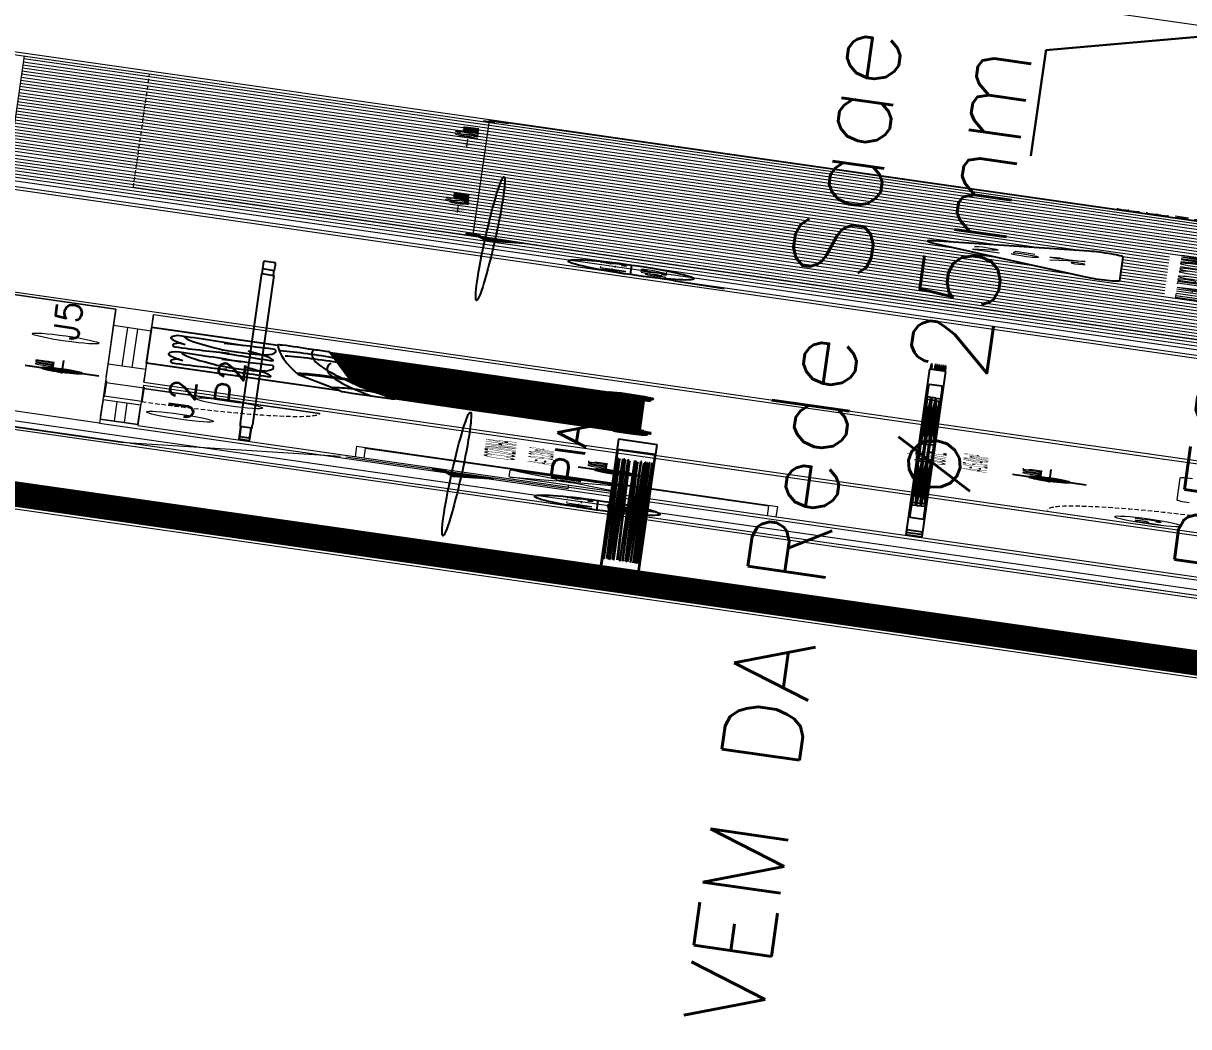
# Model space of a CAD drawing. Header units: millimetres. Extents: x -361192058 to 101130107379, y -14071650034 to 19218552450.
# Drawn here: x -137246.9 to -136973.8, y 44364.1 to 44599.4 of the extents above; entities that cross this region are included whole.
import ezdxf
from ezdxf.enums import TextEntityAlignment as Align

# ---------------------------------------------------------------- set-up
doc = ezdxf.new("R2010")
doc.units = ezdxf.units.MM
doc.header["$LTSCALE"] = 0.5
doc.linetypes.add('HIDDEN2', pattern=[0.1875, 0.125, -0.0625])
for name, color, linetype in [('02', 2, 'Continuous'), ('APBAN', 4, 'Continuous'), ('ARCO', 7, 'HIDDEN2'), ('CONEXAO_AG_FRIA', 3, 'Continuous'), ('CONEXAO_ESGOTO', 7, 'Continuous'), ('CONEXÃO_HIDRÁULICA', 2, 'Continuous'), ('COTAS', 7, 'Continuous'), ('DIVERSOS', 4, 'Continuous'), ('ESQUADRIA', 3, 'Continuous'), ('ESQUADRIAS', 3, 'Continuous'), ('HATCH', 8, 'Continuous'), ('MOBIL-I', 251, 'Continuous'), ('parede', 2, 'Continuous'), ('PISO', 8, 'Continuous'), ('projeção 02', 7, 'HIDDEN2'), ('TEXTO2', 3, 'Continuous'), ('TUBULAÇÃO_HIDRÁULICA', 5, 'Continuous'), ('TXT_0', 7, 'Continuous'), ('TXT_1', 3, 'Continuous')]:
    doc.layers.add(name, color=color, linetype=linetype)
doc.styles.add('ADITIVOCAD', font='ROMANS.shx')
doc.styles.add('COTAS', font='romans.shx')
doc.styles.add('R80', font='simplex.shx', dxfattribs={"height": 0.2})
doc.styles.add('ROMANS', font='romans', dxfattribs={"height": 0.1})
doc.styles.add('SANSSERIF', font='sas_____.pfb', dxfattribs={"height": 1})
doc.styles.get("Standard").update_dxf_attribs({"font": 'txt.shx', "height": 0.12})
doc.dimstyles.new('COTAS', dxfattribs={"dimtxt": 0.08, "dimasz": 0.06, "dimexe": 0.18, "dimexo": 0.0625, "dimgap": 0.05, "dimtad": 1, "dimdec": 4, "dimzin": 4, "dimdsep": 46, "dimtxsty": 'R80', "dimblk1": 'DOT', "dimblk2": 'DOT', "dimsah": 1, "dimcen": 0.09, "dimse1": 1, "dimse2": 1, "dimclrt": 150, "dimadec": 0, "dimazin": 0, "dimtfac": 1, "dimtdec": 4, "dimtmove": 2, "dimatfit": 3, "dimldrblk": 'DOT', "dimfxl": 0, "dimtolj": 1, "dimtzin": 0, "dimarcsym": 0})

# ---------------------------------------------------------------- blocks, each defined once
blk = doc.blocks.new('_Dot')
at = {"color": 0, "lineweight": -2}
blk.add_line((-0.5, 0), (-1, 0), dxfattribs=at)
at = {"color": 0, "const_width": 0.5}
blk.add_lwpolyline([(-0.25, 0, 1), (0.25, 0, 1)], format="xyb", close=True, dxfattribs=at)
blk = doc.blocks.new('DOT')
for p, q in [((0, -1.5), (0, 1.5)), ((1.5, 0), (-1.5, 0))]:
    blk.add_line(p, q)
blk.add_circle((0, 0), 0.5)
blk = doc.blocks.new('ADC_SETA3')
blk.add_lwpolyline([(-0.3034, 0), (0.3034, 0, 0.668179), (0.3317, 0.0683), (0.0283, 0.3746, 0.414214), (-0.0283, 0.3746), (-0.3317, 0.0683, 0.668179), (-0.3034, 0), (-0.3034, 0)], format="xyb")
blk = doc.blocks.new('Adh_hicol0')
for radius in [0.559, 0.515]:
    blk.add_circle((0, 0), radius)
blk = doc.blocks.new('Adh_BalaoAf')
for p, q in [((0, 0), (0.65, 0)), ((1.8, 0), (1.15, 0))]:
    blk.add_line(p, q)
blk.add_circle((0.9, 0), 0.25)
blk = doc.blocks.new('Adh_Afn')
blk.add_line((-0.25, 0), (0.25, 0))
blk.add_circle((0, 0), 0.25)
at = {"flags": 8}
for tag, p in [('$AF', (0, 0.0703)), ('$DIAM', (0, -0.0909))]:
    blk.add_attdef(tag, text='', height=0.1, dxfattribs=at).set_placement(p, align=Align.MIDDLE)
blk = doc.blocks.new('j90')
at = {"layer": 'CONEXÃO_HIDRÁULICA'}
for p, q in [((-0.075, -0.0225), (-0.075, 0.0225)), ((-0.075, 0), (0, 0)), ((0, 0), (0, -0.075)), ((-0.0225, -0.075), (0.0225, -0.075))]:
    blk.add_line(p, q, dxfattribs=at)
blk = doc.blocks.new('ADC_PE_AB1')
blk.add_lwpolyline([(0, -0.03), (1, -0.03), (1, 0), (0, 0)], close=True)
at = {"flags": 8}
blk.add_attdef('$PORTA', text='', height=0.09, dxfattribs=at).set_placement((0.5, -0.1569), align=Align.MIDDLE)
blk = doc.blocks.new('ADC_G_ROUPA1')
for p, q in [((2, 0.55), (0, 0.55)), ((0, 0.55), (0, 0)), ((1.96, 0.51), (0.04, 0.51)), ((0.04, 0.51), (0.04, 0.04)), ((1.96, 0.04), (1.96, 0.51)), ((2, 0), (2, 0.55)), ((0.1122, 0.078), (0.1615, 0.4749)), ((0.142, 0.0743), (0.1913, 0.4712)), ((0.1913, 0.4712), (0.1615, 0.4749)), ((0.2176, 0.473), (0.2475, 0.4754)), ((0.2176, 0.473), (0.2497, 0.0742)), ((0.2475, 0.4754), (0.2796, 0.0766)), ((0.3293, 0.472), (0.3591, 0.4752)), ((0.3293, 0.472), (0.3722, 0.0743)), ((0.3591, 0.4752), (0.402, 0.0775)), ((0.4817, 0.4754), (0.4537, 0.0764)), ((0.4817, 0.4754), (0.5116, 0.4733)), ((0.5116, 0.4733), (0.4837, 0.0743)), ((0.627, 0.4722), (0.5179, 0.0874)), ((0.6559, 0.464), (0.5468, 0.0792)), ((0.627, 0.4722), (0.6559, 0.464)), ((0.6858, 0.475), (0.6858, 0.075)), ((0.6858, 0.475), (0.7158, 0.475)), ((0.7158, 0.475), (0.7158, 0.075)), ((0.7427, 0.4641), (0.7715, 0.4722)), ((0.7427, 0.4641), (0.8514, 0.0791)), ((0.7715, 0.4722), (0.8803, 0.0873)), ((0.8867, 0.4694), (0.9163, 0.4743)), ((0.8867, 0.4694), (0.9528, 0.0749)), ((0.9163, 0.4743), (0.9824, 0.0798)), ((1.0382, 0.4753), (1.0009, 0.077)), ((1.068, 0.4725), (1.0308, 0.0742)), ((1.0382, 0.4753), (1.068, 0.4725)), ((1.1662, 0.4641), (1.195, 0.4722)), ((1.1662, 0.4641), (1.2749, 0.0791)), ((1.195, 0.4722), (1.3038, 0.0873)), ((1.3701, 0.4753), (1.3328, 0.077)), ((1.3999, 0.4725), (1.3627, 0.0742)), ((1.3701, 0.4753), (1.3999, 0.4725)), ((1.4107, 0.4656), (1.4399, 0.4725)), ((1.4107, 0.4656), (1.5025, 0.0763)), ((1.4399, 0.4725), (1.5317, 0.0832)), ((1.5477, 0.475), (1.5477, 0.075)), ((1.5477, 0.475), (1.5777, 0.475)), ((1.5777, 0.475), (1.5777, 0.075)), ((1.619, 0.475), (1.619, 0.075)), ((1.619, 0.475), (1.649, 0.475)), ((1.649, 0.475), (1.649, 0.075)), ((1.7026, 0.4656), (1.7318, 0.4725)), ((1.7026, 0.4656), (1.7945, 0.0763)), ((1.7318, 0.4725), (1.8237, 0.0832)), ((1.8633, 0.475), (1.8633, 0.075)), ((1.8633, 0.475), (1.8933, 0.475)), ((1.8933, 0.475), (1.8933, 0.075)), ((0.04, 0.28), (1.96, 0.28)), ((0.1511, 0.2898), (0.1474, 0.2601)), ((0.1511, 0.2898), (0.1561, 0.2892)), ((0.1561, 0.2892), (0.1524, 0.2595)), ((0.2449, 0.2894), (0.2499, 0.2898)), ((0.2473, 0.2597), (0.2449, 0.2894)), ((0.2523, 0.2601), (0.2499, 0.2898)), ((0.3616, 0.2893), (0.3665, 0.2898)), ((0.3648, 0.2596), (0.3616, 0.2893)), ((0.3697, 0.2601), (0.3665, 0.2898)), ((0.4791, 0.2601), (0.4812, 0.2899)), ((0.4812, 0.2899), (0.4862, 0.2895)), ((0.4841, 0.2597), (0.4862, 0.2895)), ((0.5804, 0.262), (0.5885, 0.2907)), ((0.5852, 0.2606), (0.5933, 0.2893)), ((0.5885, 0.2907), (0.5933, 0.2893)), ((0.6983, 0.26), (0.6983, 0.2899)), ((0.6983, 0.2899), (0.7033, 0.2899)), ((0.7033, 0.26), (0.7033, 0.2899)), ((0.805, 0.2893), (0.8098, 0.2907)), ((0.8131, 0.2606), (0.805, 0.2893)), ((0.818, 0.2619), (0.8098, 0.2907)), ((0.9296, 0.2889), (0.9346, 0.2897)), ((0.9346, 0.2594), (0.9296, 0.2889)), ((0.9395, 0.2602), (0.9346, 0.2897)), ((1.0306, 0.2601), (1.0334, 0.2898)), ((1.0334, 0.2898), (1.0384, 0.2894)), ((1.0356, 0.2596), (1.0384, 0.2894)), ((1.2285, 0.2893), (1.2333, 0.2907)), ((1.2366, 0.2606), (1.2285, 0.2893)), ((1.2415, 0.2619), (1.2333, 0.2907)), ((1.3625, 0.2601), (1.3653, 0.2898)), ((1.3653, 0.2898), (1.3703, 0.2894)), ((1.3675, 0.2596), (1.3703, 0.2894)), ((1.4653, 0.2883), (1.4702, 0.2895)), ((1.4722, 0.2593), (1.4653, 0.2883)), ((1.4771, 0.2604), (1.4702, 0.2895)), ((1.5602, 0.26), (1.5602, 0.2899)), ((1.5602, 0.2899), (1.5652, 0.2899)), ((1.5652, 0.26), (1.5652, 0.2899)), ((1.6315, 0.26), (1.6315, 0.2899)), ((1.6315, 0.2899), (1.6365, 0.2899)), ((1.6365, 0.26), (1.6365, 0.2899)), ((1.7573, 0.2883), (1.7622, 0.2895)), ((1.7642, 0.2593), (1.7573, 0.2883)), ((1.769, 0.2604), (1.7622, 0.2895)), ((1.8758, 0.26), (1.8758, 0.2899)), ((1.8758, 0.2899), (1.8808, 0.2899)), ((1.8808, 0.26), (1.8808, 0.2899)), ((0.04, 0.27), (1.96, 0.27)), ((0.1524, 0.2595), (0.1474, 0.2601)), ((0.2523, 0.2601), (0.2473, 0.2597)), ((0.3697, 0.2601), (0.3648, 0.2596)), ((0.4841, 0.2597), (0.4791, 0.2601)), ((0.5852, 0.2606), (0.5804, 0.262)), ((0.7033, 0.26), (0.6983, 0.26)), ((0.818, 0.2619), (0.8131, 0.2606)), ((0.9395, 0.2602), (0.9346, 0.2594)), ((1.0356, 0.2596), (1.0306, 0.2601)), ((1.2415, 0.2619), (1.2366, 0.2606)), ((1.3675, 0.2596), (1.3625, 0.2601)), ((1.4771, 0.2604), (1.4722, 0.2593)), ((1.5652, 0.26), (1.5602, 0.26)), ((1.6365, 0.26), (1.6315, 0.26)), ((1.769, 0.2604), (1.7642, 0.2593)), ((1.8808, 0.26), (1.8758, 0.26)), ((0.142, 0.0743), (0.1122, 0.078)), ((0.2497, 0.0742), (0.2796, 0.0766)), ((0.3722, 0.0743), (0.402, 0.0775)), ((0.4537, 0.0764), (0.4837, 0.0743)), ((0.5179, 0.0874), (0.5468, 0.0792)), ((0.6858, 0.075), (0.7158, 0.075)), ((0.8514, 0.0791), (0.8803, 0.0873)), ((0.9528, 0.0749), (0.9824, 0.0798)), ((1.0009, 0.077), (1.0308, 0.0742)), ((1.2749, 0.0791), (1.3038, 0.0873)), ((1.3328, 0.077), (1.3627, 0.0742)), ((1.5025, 0.0763), (1.5317, 0.0832)), ((1.5477, 0.075), (1.5777, 0.075)), ((1.619, 0.075), (1.649, 0.075)), ((1.7945, 0.0763), (1.8237, 0.0832)), ((1.8633, 0.075), (1.8933, 0.075)), ((0, 0), (2, 0)), ((0.04, 0.04), (1.96, 0.04))]:
    blk.add_line(p, q)
blk = doc.blocks.new('ADC_MCOZ_03')
for p, q in [((-0.2944, -0.66), (-0.2944, -0.68)), ((0.2944, -0.66), (0.2944, -0.68))]:
    blk.add_line(p, q)
for points in [[(-0.2625, -0.05), (-0.2525, 0), (0.2525, 0), (0.2625, -0.05)], [(-0.2523, -0.05), (-0.2443, -0.01), (0.2443, -0.01), (0.2523, -0.05)]]:
    blk.add_lwpolyline(points)
for points in [[(0.2984, -0.05, -0.414214), (0.3125, -0.0641), (0.3125, -0.66), (-0.3125, -0.66), (-0.3125, -0.0641, -0.414214), (-0.2984, -0.05)], [(-0.3125, -0.68), (-0.3125, -0.6959, 0.414214), (-0.2984, -0.71), (0.2984, -0.71, 0.414214), (0.3125, -0.6959), (0.3125, -0.68)]]:
    blk.add_lwpolyline(points, format="xyb", close=True)
blk = doc.blocks.new('A2')
at = {"color": 8}
for p, q in [((0.645, -2), (0.645, -0.7467)), ((0.695, -2), (0.695, -0.7429)), ((0.745, -2), (0.745, -0.7391)), ((0.795, -1.985), (0.795, -0.7352)), ((0.845, -2.0217), (0.845, -0.7314)), ((0.895, -2.027), (0.895, -0.7276)), ((0.045, -2), (0.045, -0.7926)), ((0.095, -2), (0.095, -0.7888)), ((0.145, -2), (0.145, -0.7849)), ((0.195, -2), (0.195, -0.7811)), ((0.245, -2), (0.245, -0.7773)), ((0.295, -2), (0.295, -0.7735)), ((0.345, -2), (0.345, -0.7697)), ((0.395, -2), (0.395, -0.7658)), ((0.445, -2), (0.445, -0.762)), ((0.495, -2), (0.495, -0.7582)), ((0.545, -2), (0.545, -0.7544)), ((0.595, -2), (0.595, -0.7505)), ((-0.455, -2), (-0.455, -0.8308)), ((-0.43, -1.1361), (-0.43, -0.8308)), ((-0.405, -2), (-0.405, -0.827)), ((-0.38, -1.0514), (-0.38, -0.827)), ((-0.355, -2), (-0.355, -0.8232)), ((-0.33, -0.9891), (-0.33, -0.8232)), ((-0.305, -2), (-0.305, -0.8194)), ((-0.28, -0.9404), (-0.28, -0.8194)), ((-0.255, -2), (-0.255, -0.8155)), ((-0.23, -0.9011), (-0.23, -0.8155)), ((-0.205, -2), (-0.205, -0.8117)), ((-0.18, -0.8694), (-0.18, -0.8117)), ((-0.155, -2), (-0.155, -0.8079)), ((-0.13, -0.8438), (-0.13, -0.8079)), ((-0.105, -2), (-0.105, -0.8041)), ((-0.08, -0.8236), (-0.08, -0.8041)), ((-0.055, -2), (-0.055, -0.8002)), ((-0.005, -2), (-0.005, -0.7964)), ((0.945, -2.0358), (0.945, -0.7964)), ((-0.655, -2), (-0.655, -0.8877)), ((-0.63, -2), (-0.63, -0.8877)), ((-0.605, -2), (-0.605, -0.8716)), ((-0.58, -2), (-0.58, -0.8716)), ((-0.555, -2), (-0.555, -0.8566)), ((-0.53, -2), (-0.53, -0.8566)), ((-0.505, -2), (-0.505, -0.8429)), ((-0.48, -1.283), (-0.48, -0.8429)), ((-0.755, -2), (-0.755, -0.9238)), ((-0.73, -2), (-0.73, -0.9238)), ((-0.705, -2), (-0.705, -0.9051)), ((-0.68, -2), (-0.68, -0.9051)), ((-0.855, -2.0453), (-0.855, -0.9652)), ((-0.83, -2.0453), (-0.83, -0.9652)), ((-0.805, -2.015), (-0.805, -0.9438)), ((-0.78, -2.015), (-0.78, -0.9438)), ((-0.93, -2.0331), (-0.93, -0.988)), ((-0.905, -2.0331), (-0.905, -0.988)), ((-0.88, -2.0331), (-0.88, -0.988)), ((-0.955, -2.0331), (-0.955, -1.2363)), ((-0.48, -2), (-0.48, -1.5323)), ((-0.43, -2), (-0.43, -1.6792)), ((-0.38, -2), (-0.38, -1.7639)), ((-0.33, -2), (-0.33, -1.8261)), ((-0.28, -2), (-0.28, -1.8749)), ((-0.23, -2), (-0.23, -1.9142)), ((-0.18, -2), (-0.18, -1.9459)), ((-0.13, -2), (-0.13, -1.9715)), ((-0.08, -2), (-0.08, -1.9917))]:
    blk.add_line(p, q, dxfattribs=at)
blk.add_lwpolyline([(-0.95, -0.7864), (-0.95, 0), (0.95, 0), (0.95, -0.5116)])
for points in [[(-0.1887, -0.3771, 0.115099), (-0.1437, -0.1071, 0.202892), (-0.5437, -0.1421, 4.019894)], [(0.6613, -0.3771, 0.115099), (0.7063, -0.1071, 0.202892), (0.3063, -0.1421, 4.019894)], [(-0.4937, -0.1271, 0.14715), (-0.7437, -0.1021, 0.124017), (-0.6737, -0.3221, 8.542003)], [(0.3563, -0.1271, 0.14715), (0.1063, -0.1021, 0.124017), (0.1763, -0.3221, 8.542003)], [(-0.6937, -0.2771, 0.09902), (-0.7437, -0.5021, 0.169064), (-0.4337, -0.3971, -0.343387)], [(0.1563, -0.2771, 0.09902), (0.1063, -0.5021, 0.169064), (0.4163, -0.3971, -0.343387)], [(-0.5537, -0.4521, 0.112206), (-0.1437, -0.5021, 0.070755), (-0.2037, -0.2971, -1.551943)], [(0.2963, -0.4521, 0.112206), (0.7063, -0.5021, 0.070755), (0.6463, -0.2971, -1.551943)], [(-0.2692, -0.7939, 0.075988), (-0.9427, -1.0061, -0.502824), (-0.9784, -0.9878, -0.142549), (-0.9692, -0.9109, -0.066811), (-0.981, -0.8335, -0.328343), (-0.9467, -0.7851), (-0.4192, -0.6109, -0.025749), (0.9573, -0.5114, -0.334099), (0.9818, -0.5287, -0.185174), (0.975, -0.6509, -0.187316), (0.982, -0.7142, -0.311124), (0.9734, -0.7216), (-0.4842, -0.8331)], [(-0.9427, -1.0061), (-0.96, -1.33), (-0.95, -1.485), (-0.955, -1.755), (-0.97, -1.89), (-0.975, -1.915, -1.132782), (-0.99, -1.91, 0.98261), (-1.01, -1.9, 0.32203), (-1.005, -1.935), (-1.005, -1.975, 0.439902), (-0.945, -2.03, -0.126697), (-0.885, -2.04, 0.376451), (-0.805, -2.015, -0.344872), (-0.765, -2), (0.755, -2, 0.181335), (0.795, -1.985, -0.809524), (0.815, -2, 0.220339), (0.815, -2.025), (0.86, -2.02), (0.935, -2.035, 0.501823), (0.985, -1.99, 0.315909), (0.975, -1.855, 0.473766), (0.97, -1.855, -0.12128), (0.95, -1.87), (0.955, -1.72), (0.95, -1.4), (0.955, -1.225), (0.9441, -0.7247)]]:
    blk.add_lwpolyline(points, format="xyb")
for points in [[(-0.4387, -0.4771, -0.804152), (-0.4937, -0.2571, -0.132344), (-0.1487, -0.1321, -0.042249)], [(0.4113, -0.4771, -0.804152), (0.3563, -0.2571, -0.132344), (0.7013, -0.1321, -0.042249)], [(0.4402, -0.5463, -0.26737), (0.4937, -0.7722, -7.474594)], [(0.6742, -0.5256, -0.289881), (0.7012, -0.7503, 10.034941)], [(-0.3702, -0.6025, -0.348871), (-0.2917, -0.8128, -6.119059)], [(-0.4161, -0.8227, -0.081114), (0.9793, -0.655, -24.776446)], [(-0.414, -0.61, -0.337543), (-0.3491, -0.8188, -6.119059)], [(-0.9692, -0.9109, -0.10864), (0.4143, -0.7327, -11.759975)], [(-0.8449, -0.7515, -0.424879), (-0.772, -0.9305, 6.281867)], [(-0.055, -2, -0.838761), (0.095, -0.7888, -0.295511)]]:
    blk.add_lwpolyline(points, format="xyb", dxfattribs=at)
blk = doc.blocks.new('Adc_nivelpl')
h = blk.add_hatch()
h.set_pattern_fill('_U', color=256, scale=0.005, angle=45, style=0, double=1)
h.set_pattern_definition([(45, (-5.8772514, -3.5161936), (-0.003535534, 0.003535534), []), (135, (-5.8772514, -3.5161936), (-0.003535534, -0.003535534), [])])
h.paths.add_polyline_path([(0.1954, -0.0865, 0.414214), (0.0865, -0.1954), (0.1954, -0.1954)])
h.paths.add_polyline_path([(0.1954, -0.1954), (0.1954, -0.3043, 0.414214), (0.3043, -0.1954)])
for p, q in [((0.1954, 0), (0.1954, -0.3908)), ((0.8958, -0.1954), (0, -0.1954))]:
    blk.add_line(p, q)
blk.add_circle((0.1954, -0.1954), 0.1089)
at = {"flags": 8}
blk.add_attdef('NIVEL', (0.3642, -0.1501), '', height=0.1, dxfattribs=at)
blk = doc.blocks.new('ADC_MCOZ_19')
for p, q in [((-0.425, 0), (-0.425, -0.66)), ((0.425, 0), (-0.425, 0)), ((0.425, -0.66), (0.425, 0)), ((0.425, -0.01), (-0.425, -0.01)), ((-0.405, -0.01), (-0.405, -0.02)), ((0.405, -0.02), (-0.405, -0.02)), ((0.405, -0.02), (0.405, -0.01)), ((0.3416, -0.07), (-0.3416, -0.07)), ((-0.365, -0.0934), (-0.365, -0.5766)), ((-0.3382, -0.55), (-0.3382, -0.12)), ((-0.3382, -0.12), (-0.1382, -0.12)), ((-0.3282, -0.2885), (-0.3282, -0.1365)), ((-0.3282, -0.1365), (-0.271, -0.1919)), ((-0.3203, -0.13), (-0.2648, -0.184)), ((-0.3203, -0.13), (-0.156, -0.13)), ((-0.156, -0.13), (-0.2132, -0.1854)), ((-0.1482, -0.1365), (-0.2074, -0.1936)), ((-0.1482, -0.1365), (-0.1482, -0.2885)), ((-0.1382, -0.12), (-0.1382, -0.55)), ((-0.1, -0.12), (-0.1, -0.55)), ((0.1, -0.12), (-0.1, -0.12)), ((-0.09, -0.1365), (-0.09, -0.2885)), ((-0.09, -0.1365), (-0.0308, -0.1936)), ((-0.0821, -0.13), (-0.025, -0.1854)), ((0.0821, -0.13), (-0.0821, -0.13)), ((0.0821, -0.13), (0.0267, -0.184)), ((0.09, -0.1365), (0.0329, -0.1919)), ((0.09, -0.2885), (0.09, -0.1365)), ((0.1, -0.55), (0.1, -0.12)), ((0.1382, -0.12), (0.1382, -0.55)), ((0.3382, -0.12), (0.1382, -0.12)), ((0.1482, -0.1365), (0.2074, -0.1936)), ((0.1482, -0.1365), (0.1482, -0.2885)), ((0.156, -0.13), (0.2132, -0.1854)), ((0.3203, -0.13), (0.156, -0.13)), ((0.3203, -0.13), (0.2648, -0.184)), ((0.3282, -0.1365), (0.271, -0.1919)), ((0.3282, -0.2885), (0.3282, -0.1365)), ((0.3382, -0.55), (0.3382, -0.12)), ((0.365, -0.5766), (0.365, -0.0934)), ((-0.2692, -0.2316), (-0.3282, -0.2885)), ((-0.2622, -0.2389), (-0.3203, -0.295)), ((-0.2156, -0.2376), (-0.156, -0.295)), ((-0.2091, -0.23), (-0.1482, -0.2885)), ((-0.0291, -0.23), (-0.09, -0.2885)), ((-0.0226, -0.2376), (-0.0821, -0.295)), ((0.0241, -0.2389), (0.0821, -0.295)), ((0.031, -0.2316), (0.09, -0.2885)), ((0.2091, -0.23), (0.1482, -0.2885)), ((0.2156, -0.2376), (0.156, -0.295)), ((0.2622, -0.2389), (0.3203, -0.295)), ((0.2692, -0.2316), (0.3282, -0.2885)), ((-0.3282, -0.305), (-0.1482, -0.305)), ((-0.3282, -0.365), (-0.3282, -0.305)), ((-0.156, -0.295), (-0.3203, -0.295)), ((-0.1482, -0.305), (-0.1482, -0.365)), ((0.09, -0.305), (-0.09, -0.305)), ((-0.09, -0.305), (-0.09, -0.365)), ((-0.0821, -0.295), (0.0821, -0.295)), ((0.09, -0.365), (0.09, -0.305)), ((0.1482, -0.305), (0.1482, -0.365)), ((0.3282, -0.305), (0.1482, -0.305)), ((0.156, -0.295), (0.3203, -0.295)), ((0.3282, -0.365), (0.3282, -0.305)), ((-0.3282, -0.365), (-0.1482, -0.365)), ((0.09, -0.365), (-0.09, -0.365)), ((0.3282, -0.365), (0.1482, -0.365)), ((-0.3282, -0.3815), (-0.271, -0.4369)), ((-0.3282, -0.5335), (-0.3282, -0.3815)), ((-0.3203, -0.375), (-0.2648, -0.429)), ((-0.3203, -0.375), (-0.156, -0.375)), ((-0.156, -0.375), (-0.2132, -0.4304)), ((-0.1482, -0.3815), (-0.2074, -0.4386)), ((-0.1482, -0.3815), (-0.1482, -0.5335)), ((-0.09, -0.3815), (-0.0308, -0.4386)), ((-0.09, -0.3815), (-0.09, -0.5335)), ((0.0821, -0.375), (-0.0821, -0.375)), ((-0.0821, -0.375), (-0.025, -0.4304)), ((0.0821, -0.375), (0.0267, -0.429)), ((0.09, -0.3815), (0.0329, -0.4369)), ((0.09, -0.5335), (0.09, -0.3815)), ((0.1482, -0.3815), (0.1482, -0.5335)), ((0.1482, -0.3815), (0.2074, -0.4386)), ((0.156, -0.375), (0.2132, -0.4304)), ((0.3203, -0.375), (0.156, -0.375)), ((0.3203, -0.375), (0.2648, -0.429)), ((0.3282, -0.3815), (0.271, -0.4369)), ((0.3282, -0.5335), (0.3282, -0.3815)), ((-0.2692, -0.4766), (-0.3282, -0.5335)), ((-0.2622, -0.4839), (-0.3203, -0.54)), ((-0.2156, -0.4826), (-0.156, -0.54)), ((-0.2091, -0.475), (-0.1482, -0.5335)), ((-0.0291, -0.475), (-0.09, -0.5335)), ((-0.0226, -0.4826), (-0.0821, -0.54)), ((0.0241, -0.4839), (0.0821, -0.54)), ((0.031, -0.4766), (0.09, -0.5335)), ((0.2091, -0.475), (0.1482, -0.5335)), ((0.2156, -0.4826), (0.156, -0.54)), ((0.2622, -0.4839), (0.3203, -0.54)), ((0.2692, -0.4766), (0.3282, -0.5335)), ((-0.1382, -0.55), (-0.3382, -0.55)), ((-0.156, -0.54), (-0.3203, -0.54)), ((-0.1, -0.55), (0.1, -0.55)), ((-0.0821, -0.54), (0.0821, -0.54)), ((0.1382, -0.55), (0.3382, -0.55)), ((0.156, -0.54), (0.3203, -0.54)), ((-0.3416, -0.6), (0.3416, -0.6)), ((-0.425, -0.66), (0.425, -0.66)), ((-0.3899, -0.66), (-0.3899, -0.674)), ((-0.3899, -0.674), (-0.3829, -0.674)), ((-0.3829, -0.674), (-0.3829, -0.681)), ((-0.3829, -0.681), (-0.3479, -0.681)), ((-0.3479, -0.674), (-0.3479, -0.681)), ((-0.3479, -0.674), (-0.3409, -0.674)), ((-0.3409, -0.66), (-0.3409, -0.674)), ((-0.2899, -0.66), (-0.2899, -0.674)), ((-0.2899, -0.674), (-0.2829, -0.674)), ((-0.2829, -0.674), (-0.2829, -0.681)), ((-0.2829, -0.681), (-0.2479, -0.681)), ((-0.2479, -0.674), (-0.2479, -0.681)), ((-0.2479, -0.674), (-0.2409, -0.674)), ((-0.2409, -0.66), (-0.2409, -0.674)), ((-0.1899, -0.66), (-0.1899, -0.674)), ((-0.1899, -0.674), (-0.1829, -0.674)), ((-0.1829, -0.674), (-0.1829, -0.681)), ((-0.1829, -0.681), (-0.1479, -0.681)), ((-0.1479, -0.674), (-0.1479, -0.681)), ((-0.1479, -0.674), (-0.1409, -0.674)), ((-0.1409, -0.66), (-0.1409, -0.674)), ((-0.0899, -0.66), (-0.0899, -0.674)), ((-0.0899, -0.674), (-0.0829, -0.674)), ((-0.0829, -0.674), (-0.0829, -0.681)), ((-0.0829, -0.681), (-0.0479, -0.681)), ((-0.0479, -0.674), (-0.0479, -0.681)), ((-0.0479, -0.674), (-0.0409, -0.674)), ((-0.0409, -0.66), (-0.0409, -0.674)), ((0.0101, -0.66), (0.0101, -0.674)), ((0.0101, -0.674), (0.0171, -0.674)), ((0.0171, -0.674), (0.0171, -0.681)), ((0.0171, -0.681), (0.0521, -0.681)), ((0.0521, -0.674), (0.0521, -0.681)), ((0.0521, -0.674), (0.0591, -0.674)), ((0.0591, -0.66), (0.0591, -0.674)), ((0.1101, -0.66), (0.1101, -0.674)), ((0.1101, -0.674), (0.1171, -0.674)), ((0.1171, -0.674), (0.1171, -0.681)), ((0.1171, -0.681), (0.1521, -0.681)), ((0.1521, -0.674), (0.1521, -0.681)), ((0.1521, -0.674), (0.1591, -0.674)), ((0.1591, -0.66), (0.1591, -0.674)), ((0.3241, -0.66), (0.3241, -0.674)), ((0.3241, -0.674), (0.3311, -0.674)), ((0.3311, -0.674), (0.3311, -0.681)), ((0.3311, -0.681), (0.3661, -0.681)), ((0.3661, -0.674), (0.3661, -0.681)), ((0.3661, -0.674), (0.3731, -0.674)), ((0.3731, -0.66), (0.3731, -0.674))]:
    blk.add_line(p, q)
for centre, radius, start, end in [((-0.3416, -0.0934), 0.0234, 90, 180), ((0.3416, -0.0934), 0.0234, 360, 90), ((-0.2397, -0.2103), 0.0525, 146.7284, 216.956), ((-0.2397, -0.2103), 0.0525, 42.0892, 135.793), ((-0.2397, -0.2103), 0.0442, 42.5726, 134.909), ((-0.2397, -0.2103), 0.0525, 325.1618, 31.1407), ((0.0015, -0.2103), 0.0525, 148.8593, 214.8382), ((0.0015, -0.2103), 0.0525, 44.207, 137.9108), ((0.0015, -0.2103), 0.0442, 45.091, 137.4274), ((0.0015, -0.2103), 0.0525, 323.044, 33.2716), ((0.2397, -0.2103), 0.0525, 148.8593, 214.8382), ((0.2397, -0.2103), 0.0525, 44.207, 137.9108), ((0.2397, -0.2103), 0.0442, 45.091, 137.4274), ((0.2397, -0.2103), 0.0525, 323.044, 33.2716), ((-0.2397, -0.2103), 0.0442, 147.9107, 216.4727), ((-0.2397, -0.2103), 0.0364, 133.7108, 149.5156), ((-0.2397, -0.2103), 0.0364, 27.382, 43.227), ((-0.2397, -0.2103), 0.0442, 326.0457, 29.5488), ((0.0015, -0.2103), 0.0442, 150.4512, 213.9543), ((0.0015, -0.2103), 0.0364, 136.773, 152.618), ((0.0015, -0.2103), 0.0364, 30.4844, 46.2892), ((0.0015, -0.2103), 0.0442, 323.5273, 32.0893), ((0.2397, -0.2103), 0.0442, 150.4512, 213.9543), ((0.2397, -0.2103), 0.0364, 136.773, 152.618), ((0.2397, -0.2103), 0.0364, 30.4844, 46.2892), ((0.2397, -0.2103), 0.0442, 323.5273, 32.0893), ((-0.2397, -0.2103), 0.0525, 227.9045, 314.2264), ((-0.2397, -0.2103), 0.0364, 215.8183, 231.6632), ((-0.2397, -0.2103), 0.0442, 229.4965, 313.0441), ((-0.2397, -0.2103), 0.0364, 311.4391, 327.244), ((0.0015, -0.2103), 0.0525, 225.7736, 312.0955), ((0.0015, -0.2103), 0.0364, 212.756, 228.5609), ((0.0015, -0.2103), 0.0442, 226.9559, 310.5035), ((0.0015, -0.2103), 0.0364, 308.3368, 324.1817), ((0.2397, -0.2103), 0.0525, 225.7736, 312.0955), ((0.2397, -0.2103), 0.0364, 212.756, 228.5609), ((0.2397, -0.2103), 0.0442, 226.9559, 310.5035), ((0.2397, -0.2103), 0.0364, 308.3368, 324.1817), ((-0.2397, -0.4553), 0.0525, 42.0892, 135.793), ((-0.2397, -0.4553), 0.0442, 42.5726, 134.909), ((0.0015, -0.4553), 0.0525, 44.207, 137.9108), ((0.0015, -0.4553), 0.0442, 45.091, 137.4274), ((0.2397, -0.4553), 0.0525, 44.207, 137.9108), ((0.2397, -0.4553), 0.0442, 45.091, 137.4274), ((-0.2397, -0.4553), 0.0525, 146.7284, 216.956), ((-0.2397, -0.4553), 0.0442, 147.9107, 216.4727), ((-0.2397, -0.4553), 0.0364, 133.7108, 149.5156), ((-0.2397, -0.4553), 0.0364, 27.382, 43.227), ((-0.2397, -0.4553), 0.0442, 326.0457, 29.5488), ((-0.2397, -0.4553), 0.0525, 325.1618, 31.1407), ((0.0015, -0.4553), 0.0525, 148.8593, 214.8382), ((0.0015, -0.4553), 0.0442, 150.4512, 213.9543), ((0.0015, -0.4553), 0.0364, 136.773, 152.618), ((0.0015, -0.4553), 0.0364, 30.4844, 46.2892), ((0.0015, -0.4553), 0.0442, 323.5273, 32.0893), ((0.0015, -0.4553), 0.0525, 323.044, 33.2716), ((0.2397, -0.4553), 0.0525, 148.8593, 214.8382), ((0.2397, -0.4553), 0.0442, 150.4512, 213.9543), ((0.2397, -0.4553), 0.0364, 136.773, 152.618), ((0.2397, -0.4553), 0.0364, 30.4844, 46.2892), ((0.2397, -0.4553), 0.0442, 323.5273, 32.0893), ((0.2397, -0.4553), 0.0525, 323.044, 33.2716), ((-0.2397, -0.4553), 0.0525, 227.9045, 314.2264), ((-0.2397, -0.4553), 0.0364, 215.8183, 231.6632), ((-0.2397, -0.4553), 0.0442, 229.4965, 313.0441), ((-0.2397, -0.4553), 0.0364, 311.4391, 327.244), ((0.0015, -0.4553), 0.0525, 225.7736, 312.0955), ((0.0015, -0.4553), 0.0364, 212.756, 228.5609), ((0.0015, -0.4553), 0.0442, 226.9559, 310.5035), ((0.0015, -0.4553), 0.0364, 308.3368, 324.1817), ((0.2397, -0.4553), 0.0525, 225.7736, 312.0955), ((0.2397, -0.4553), 0.0364, 212.756, 228.5609), ((0.2397, -0.4553), 0.0442, 226.9559, 310.5035), ((0.2397, -0.4553), 0.0364, 308.3368, 324.1817), ((-0.3416, -0.5766), 0.0234, 180, 270), ((0.3416, -0.5766), 0.0234, 270, 360)]:
    blk.add_arc(centre, radius, start, end)
blk = doc.blocks.new('APROVADO QUADRA 21.2 MBVII')
at = {"layer": 'HATCH', "lineweight": 18}
h = blk.add_hatch(dxfattribs=at)
h.set_pattern_fill('LINE,_O', color=256, scale=0.001, angle=158.4888)
h.set_pattern_definition([(158.48882318, (6973.332793, 2655.296126), (-0.001164217631, -0.002953848728), [])])
h.paths.add_polyline_path([(4743.0917, 2471.6398), (4743.2583, 2471.4771), (4743.2931, 2471.6794)])
h = blk.add_hatch(dxfattribs=at)
h.set_pattern_fill('LINE,_O', color=256, scale=0.001, angle=158.4888)
h.set_pattern_definition([(158.48882318, (6985.524755, 2655.296126), (-0.001164217631, -0.002953848728), [])])
h.paths.add_polyline_path([(4755.2836, 2471.6398), (4755.4503, 2471.4771), (4755.4851, 2471.6794)])
at = {"layer": '02', "color": 8, "lineweight": 18}
for p, q in [((4743.2309, 2473.0473), (4743.2309, 2473.6173)), ((4742.7309, 2467.7473), (4742.7309, 2473.5473)), ((4749.1309, 2473.0473), (4749.1309, 2473.5473)), ((4754.9227, 2473.5473), (4754.9227, 2467.8473)), ((4742.4309, 2472.0973), (4742.4309, 2473.1973)), ((4749.1309, 2473.1973), (4749.1309, 2473.0473)), ((4743.2309, 2473.0473), (4743.2309, 2468.3473)), ((4749.1309, 2473.0473), (4743.2309, 2473.0473)), ((4744.4466, 2473.0473), (4743.4466, 2473.0473)), ((4743.4466, 2473.0473), (4743.4466, 2472.897)), ((4744.4466, 2472.897), (4744.4466, 2473.0473)), ((4755.4326, 2468.3473), (4755.4326, 2473.0473)), ((4743.3809, 2472.8973), (4743.3809, 2468.4973)), ((4745.4809, 2472.8973), (4743.3809, 2472.8973)), ((4743.4466, 2472.897), (4744.4466, 2472.897)), ((4745.4809, 2472.8973), (4745.4809, 2468.3473)), ((4749.1309, 2472.8973), (4745.6309, 2472.8973)), ((4745.6309, 2472.8973), (4745.6309, 2468.3473)), ((4745.6309, 2472.8973), (4745.6309, 2468.3473)), ((4749.1309, 2468.8873), (4749.1309, 2468.4973))]:
    blk.add_line(p, q, dxfattribs=at)
at = {"layer": '02', "lineweight": 18}
blk.add_lwpolyline([(4738.2722, 2433.8925), (4799.4722, 2433.8925), (4799.4722, 2478.4425), (4738.2722, 2478.4425)], close=True, dxfattribs=at)
at = {"layer": '02', "lineweight": 18, "const_width": 0.1}
blk.add_lwpolyline([(4739.0222, 2434.6425), (4798.7222, 2434.6425), (4798.7222, 2477.6925), (4739.0222, 2477.6925)], close=True, dxfattribs=at)
at = {"layer": 'ARCO', "color": 8, "lineweight": 18}
for centre, radius, start, end in [((4745.3522, 2472.9149), 0.7227, 181.6504, 265.8407), ((4745.694, 2468.4973), 0.8, 360, 90)]:
    blk.add_arc(centre, radius, start, end, dxfattribs=at)
at = {"layer": 'CONEXAO_ESGOTO', "lineweight": 18}
for p, q in [((4756.8926, 2471.7689), (4756.5184, 2471.7689)), ((4760.3116, 2471.7689), (4759.9373, 2471.7689))]:
    blk.add_line(p, q, dxfattribs=at)
for points in [[(4756.5184, 2471.7689), (4756.6944, 2471.7314), (4756.6944, 2471.8064)], [(4759.9373, 2471.7689), (4760.1134, 2471.7314), (4760.1134, 2471.8064)]]:
    blk.add_solid(points, dxfattribs=at)
at = {"layer": 'DIVERSOS', "color": 8, "lineweight": 18}
for p, q in [((4754.4727, 2451.1973), (4754.4727, 2473.7973)), ((4754.6227, 2451.6973), (4754.6227, 2473.7973)), ((4743.5828, 2473.0473), (4744.4466, 2473.0473)), ((4746.2809, 2473.0473), (4748.2809, 2473.0473)), ((4743.5828, 2472.8973), (4744.3828, 2472.8973)), ((4746.2809, 2472.8973), (4748.2809, 2472.8973))]:
    blk.add_line(p, q, dxfattribs=at)
at = {"layer": 'DIVERSOS', "lineweight": 18}
for p, q in [((4743.2931, 2471.6794), (4743.2583, 2471.4771)), ((4754.6121, 2470.8854), (4754.5774, 2470.6831))]:
    blk.add_line(p, q, dxfattribs=at)
for points in [[(4743.2931, 2471.6794), (4743.0917, 2471.6398), (4743.2583, 2471.4771)], [(4755.4851, 2471.6794), (4755.2836, 2471.6398), (4755.4503, 2471.4771)]]:
    blk.add_lwpolyline(points, dxfattribs=at)
at = {"layer": 'ESQUADRIA', "color": 8, "lineweight": 18}
for p, q in [((4744.4466, 2472.9923), (4743.4466, 2472.9923)), ((4744.4466, 2472.9523), (4743.4466, 2472.9523)), ((4748.2809, 2472.9923), (4746.2809, 2472.9923)), ((4748.2809, 2472.9523), (4746.2809, 2472.9523))]:
    blk.add_line(p, q, dxfattribs=at)
at = {"layer": 'ESQUADRIAS', "color": 8, "lineweight": 18}
for p, q in [((4761.3227, 2473.7973), (4761.3227, 2466.7973)), ((4761.4727, 2473.7973), (4761.4727, 2458.7973)), ((4761.3227, 2473.5473), (4754.9227, 2473.5473))]:
    blk.add_line(p, q, dxfattribs=at)
for points in [[(4744.5798, 2472.8941), (4744.6298, 2472.8941), (4744.6298, 2473.0441), (4744.5798, 2473.0441)], [(4745.3798, 2472.8941), (4745.3298, 2472.8941), (4745.3298, 2473.0441), (4745.3798, 2473.0441)], [(4745.3298, 2472.1941), (4745.2998, 2472.1941), (4745.2998, 2472.8941), (4745.3298, 2472.8941), (4745.3298, 2472.1941)]]:
    blk.add_lwpolyline(points, dxfattribs=at)
at = {"layer": 'HATCH', "color": 8, "lineweight": 18}
for p, q in [((4755.0989, 2467.8473), (4755.0989, 2473.5473)), ((4755.2577, 2472.3973), (4755.2577, 2473.5473)), ((4755.4164, 2472.3973), (4755.4164, 2473.5473)), ((4755.5752, 2472.3973), (4755.5752, 2473.5473)), ((4755.7339, 2472.3973), (4755.7339, 2473.5473)), ((4755.8927, 2472.3973), (4755.8927, 2473.5473)), ((4756.0514, 2472.3973), (4756.0514, 2473.5473)), ((4756.2102, 2472.3973), (4756.2102, 2473.5473)), ((4756.4014, 2461.5473), (4756.4014, 2473.5473)), ((4756.5602, 2461.5473), (4756.5602, 2473.5473)), ((4756.7189, 2461.5473), (4756.7189, 2473.5473)), ((4756.8777, 2461.5473), (4756.8777, 2473.5473)), ((4757.0364, 2461.5473), (4757.0364, 2473.5473)), ((4757.1952, 2461.5473), (4757.1952, 2473.5473)), ((4757.3539, 2461.5473), (4757.3539, 2473.5473)), ((4757.5127, 2468.9612), (4757.5127, 2473.5473)), ((4757.6714, 2468.9612), (4757.6714, 2473.5473)), ((4757.8302, 2469.3002), (4757.8302, 2473.5473)), ((4757.9889, 2469.4604), (4757.9889, 2473.5473)), ((4758.1477, 2469.6207), (4758.1477, 2473.5473)), ((4758.3064, 2469.7809), (4758.3064, 2473.5473)), ((4758.4652, 2469.9148), (4758.4652, 2473.5473)), ((4758.6239, 2472.3973), (4758.6239, 2473.5473)), ((4758.7827, 2472.3973), (4758.7827, 2473.5473)), ((4758.9414, 2472.3973), (4758.9414, 2473.5473)), ((4759.1002, 2472.3973), (4759.1002, 2473.5473)), ((4759.2589, 2472.3973), (4759.2589, 2473.5473)), ((4759.4177, 2472.3973), (4759.4177, 2473.5473)), ((4759.5764, 2472.3973), (4759.5764, 2473.5473)), ((4759.7352, 2472.3973), (4759.7352, 2473.5473)), ((4759.8939, 2472.3973), (4759.8939, 2473.5473)), ((4760.0527, 2472.3973), (4760.0527, 2473.5473)), ((4760.2114, 2472.3973), (4760.2114, 2473.5473)), ((4760.3702, 2472.3973), (4760.3702, 2473.5473)), ((4760.5289, 2472.3973), (4760.5289, 2473.5473)), ((4760.6877, 2472.3973), (4760.6877, 2473.5473)), ((4760.8464, 2472.3973), (4760.8464, 2473.5473)), ((4761.0052, 2472.3973), (4761.0052, 2473.5473)), ((4761.1639, 2472.3973), (4761.1639, 2473.5473)), ((4755.2577, 2467.8473), (4755.2577, 2472.3973)), ((4755.4164, 2467.8473), (4755.4164, 2472.3973)), ((4755.5752, 2467.8473), (4755.5752, 2472.3973)), ((4755.7339, 2461.5473), (4755.7339, 2472.3973)), ((4755.8927, 2461.5473), (4755.8927, 2472.3973)), ((4756.0514, 2461.5473), (4756.0514, 2472.3973)), ((4756.2102, 2461.5473), (4756.2102, 2472.3973)), ((4758.6239, 2469.7786), (4758.6239, 2472.3973)), ((4758.7827, 2469.6359), (4758.7827, 2472.3973)), ((4758.9414, 2469.4757), (4758.9414, 2472.3973)), ((4759.1002, 2469.3154), (4759.1002, 2472.3973)), ((4759.2589, 2468.9612), (4759.2589, 2472.3973)), ((4759.4177, 2468.9612), (4759.4177, 2472.3973)), ((4759.5764, 2467.8017), (4759.5764, 2472.3973)), ((4759.7352, 2467.8017), (4759.7352, 2472.3973)), ((4759.8939, 2470.9856), (4759.8939, 2472.3973)), ((4760.0527, 2470.9856), (4760.0527, 2472.3973)), ((4760.2114, 2470.6055), (4760.2114, 2472.3973)), ((4760.3702, 2465.9973), (4760.3702, 2472.3973)), ((4760.5289, 2465.9973), (4760.5289, 2472.3973)), ((4760.6877, 2465.9973), (4760.6877, 2472.3973)), ((4760.8464, 2465.9973), (4760.8464, 2472.3973)), ((4761.0052, 2465.9973), (4761.0052, 2472.3973)), ((4761.1639, 2465.9973), (4761.1639, 2472.3973)), ((4759.8939, 2465.9973), (4759.8939, 2470.9856)), ((4760.0527, 2465.9973), (4760.0527, 2470.9856)), ((4760.2114, 2465.9973), (4760.2114, 2470.6055)), ((4757.8302, 2468.9612), (4757.8302, 2469.1509)), ((4757.9889, 2468.9612), (4757.9889, 2469.1425)), ((4758.1477, 2468.9612), (4758.1477, 2469.1425)), ((4758.3064, 2468.9612), (4758.3064, 2469.1425)), ((4758.4652, 2468.9612), (4758.4652, 2469.1425)), ((4758.6239, 2468.9612), (4758.6239, 2469.1425)), ((4758.7827, 2468.9612), (4758.7827, 2469.1425)), ((4758.9414, 2468.9612), (4758.9414, 2469.1425)), ((4759.1002, 2468.9612), (4759.1002, 2469.1452))]:
    blk.add_line(p, q, dxfattribs=at)
at = {"layer": 'MOBIL-I', "color": 8, "lineweight": 18}
for p, q in [((4743.926, 2472.0307), (4743.376, 2472.0307)), ((4743.891, 2471.9957), (4743.376, 2471.9957)), ((4743.891, 2471.9957), (4743.891, 2470.3884)), ((4743.926, 2472.0307), (4743.926, 2470.3534)), ((4743.5002, 2471.3909), (4743.6241, 2471.2306)), ((4743.6837, 2471.2306), (4743.8076, 2471.3909)), ((4743.5024, 2470.996), (4743.6241, 2471.1535)), ((4743.6837, 2471.1535), (4743.8076, 2470.9932)), ((4743.891, 2470.3884), (4743.376, 2470.3884)), ((4743.926, 2470.3534), (4743.376, 2470.3534)), ((4748.2832, 2468.7973), (4747.1554, 2468.7973))]:
    blk.add_line(p, q, dxfattribs=at)
blk.add_lwpolyline([(4743.4731, 2471.2415), (4743.4731, 2471.4, -0.414214), (4743.4912, 2471.4181), (4743.8166, 2471.4181, -0.414214), (4743.8347, 2471.4), (4743.8347, 2470.9841, -0.414214), (4743.8166, 2470.966), (4743.4912, 2470.966, -0.414214), (4743.4731, 2470.9841), (4743.4731, 2471.2415)], format="xyb", dxfattribs=at)
for radius in [0.0391, 0.024, 0.0147]:
    blk.add_circle((4743.6539, 2471.1921), radius, dxfattribs=at)
for centre, start, end in [((4747.1554, 2468.7473), 90, 180), ((4748.2832, 2468.7473), 0, 90)]:
    blk.add_arc(centre, 0.05, start, end, dxfattribs=at)
at = {"layer": 'parede', "color": 8, "lineweight": 18}
for p, q in [((4742.2809, 2451.1973), (4742.2809, 2476.1973)), ((4749.2809, 2476.1973), (4749.2809, 2451.1973)), ((4742.4309, 2472.8566), (4742.4309, 2476.0473)), ((4749.1309, 2476.0473), (4749.1309, 2473.0473)), ((4743.4466, 2472.8973), (4743.4466, 2473.0473)), ((4744.4466, 2472.8973), (4744.4466, 2473.0473)), ((4744.6298, 2472.8941), (4744.6298, 2473.0441)), ((4745.4298, 2473.0441), (4745.3298, 2473.0441)), ((4745.3298, 2472.8941), (4745.3298, 2473.0441)), ((4745.6309, 2473.0473), (4746.2809, 2473.0473)), ((4746.2809, 2472.8973), (4746.2809, 2473.0473)), ((4748.2809, 2473.0473), (4749.1309, 2473.0473)), ((4748.2809, 2472.8973), (4748.2809, 2473.0473)), ((4745.6309, 2472.8973), (4746.2809, 2472.8973)), ((4748.2809, 2472.8973), (4749.1309, 2472.8973)), ((4749.1309, 2472.8973), (4749.1309, 2468.8873)), ((4742.4309, 2468.4973), (4742.4309, 2472.0973)), ((4742.4309, 2451.6973), (4742.4309, 2469.1473))]:
    blk.add_line(p, q, dxfattribs=at)
at = {"layer": 'parede', "color": 7, "lineweight": 18}
blk.add_line((4771.4051, 2473.6122), (4771.4051, 2461.085), dxfattribs=at)
at = {"layer": 'PISO', "color": 8, "lineweight": 18}
for p, q in [((4745.3798, 2473.0441), (4744.5798, 2473.0441)), ((4745.3798, 2472.8941), (4744.5798, 2472.8941))]:
    blk.add_line(p, q, dxfattribs=at)
for centre in [(4747.2809, 2473.2277), (4744.1424, 2472.7375), (4745.1769, 2472.5524), (4745.8509, 2468.8973)]:
    blk.add_circle(centre, 0.1333, dxfattribs=at)
at = {"layer": 'projeção 02', "color": 8, "lineweight": 18}
blk.add_line((4755.4326, 2473.0473), (4761.3227, 2473.0473), dxfattribs=at)
at = {"layer": 'TUBULAÇÃO_HIDRÁULICA', "lineweight": 18}
for p, q in [((4742.4085, 2472.9541), (4742.4116, 2475.7085)), ((4743.2953, 2472.0878), (4742.4085, 2472.9541)), ((4743.297, 2471.1804), (4743.297, 2472.0663)), ((4755.5039, 2471.6939), (4761.4188, 2471.6939)), ((4761.4188, 2462.7036), (4761.4188, 2471.6189)), ((4743.297, 2471.1804), (4743.497, 2471.1804))]:
    blk.add_line(p, q, dxfattribs=at)
at = {"layer": 'COTAS', "lineweight": 18}
blk.add_blockref('j90', (4761.4188, 2471.6939), dxfattribs=at)
at = {"layer": 'DIVERSOS', "lineweight": 18}
for p, rotation in [((4743.3119, 2471.6939), 225), ((4755.5039, 2471.6939), 224.9999999999999)]:
    blk.add_blockref('Adh_BalaoAf', p, dxfattribs=dict(at, rotation=rotation))
ref = blk.add_blockref('Adh_Afn', (4742.6755, 2471.0575), dxfattribs=at)
ref.add_attrib('$AF', 'AF-3', dxfattribs={"layer": 'TXT_0', "height": 0.1, "style": 'ADITIVOCAD', "flags": 8}).set_placement((4742.6755, 2471.1278), align=Align.MIDDLE)
ref.add_attrib('$DIAM', '%%C32', dxfattribs={"layer": 'TXT_0', "height": 0.1, "style": 'ADITIVOCAD', "flags": 8}).set_placement((4742.6755, 2470.9666), align=Align.MIDDLE)
ref = blk.add_blockref('Adh_Afn', (4754.8675, 2471.0575), dxfattribs=at)
ref.add_attrib('$AF', 'AF-3', dxfattribs={"layer": 'TXT_0', "height": 0.1, "style": 'ADITIVOCAD', "flags": 8}).set_placement((4754.8675, 2471.1278), align=Align.MIDDLE)
ref.add_attrib('$DIAM', '%%C32', dxfattribs={"layer": 'TXT_0', "height": 0.1, "style": 'ADITIVOCAD', "flags": 8}).set_placement((4754.8675, 2470.9666), align=Align.MIDDLE)
at = {"layer": 'DIVERSOS', "color": 8, "lineweight": 18, "xscale": 2, "yscale": 2, "zscale": 2}
blk.add_blockref('ADC_SETA3', (4758.4728, 2469.1425), dxfattribs=at)
at = {"layer": 'ESQUADRIAS', "color": 8, "lineweight": 18}
ref = blk.add_blockref('ADC_PE_AB1', (4745.694, 2468.4973), dxfattribs=dict(at, xscale=0.8000000000001819, zscale=0.8000000000001819, rotation=90))
ref.add_attrib('$PORTA', 'P3', dxfattribs={"layer": 'TXT_1', "height": 0.1, "flags": 8}).set_placement((4745.8509, 2468.8973), align=Align.MIDDLE)
at = {"layer": 'MOBIL-I', "color": 8, "lineweight": 18, "xscale": 0.9823274998925626, "yscale": 0.9823274998925626, "zscale": 0.9823274998925626}
blk.add_blockref('A2', (4747.5477, 2472.8973), dxfattribs=at)
at = {"layer": 'MOBIL-I', "color": 8, "lineweight": 18, "rotation": 90}
for name, p in [('ADC_G_ROUPA1', (4746.1809, 2470.8573)), ('ADC_MCOZ_03', (4743.426, 2472.4735)), ('ADC_MCOZ_19', (4743.426, 2469.8034))]:
    blk.add_blockref(name, p, dxfattribs=at)
at = {"layer": 'TUBULAÇÃO_HIDRÁULICA', "lineweight": 18, "xscale": 0.0500000000001819, "yscale": 0.0500000000001819, "zscale": 0.0500000000001819, "rotation": 180}
for p in [(4743.3119, 2471.6939), (4755.5039, 2471.6939)]:
    blk.add_blockref('Adh_hicol0', p, dxfattribs=at)
at = {"layer": 'TXT_0', "color": 8, "lineweight": 18}
ref = blk.add_blockref('Adc_nivelpl', (4745.4818, 2473.3703), dxfattribs=dict(at, xscale=0.75, yscale=0.75, zscale=0.75))
ref.add_attrib('NIVEL', '0.04', (4745.755, 2473.2577), dxfattribs={"height": 0.075, "style": 'ADITIVOCAD', "flags": 8})
ref = blk.add_blockref('Adc_nivelpl', (4744.331, 2471.1542), dxfattribs=dict(at, xscale=0.75, yscale=0.75, zscale=0.75))
ref.add_attrib('NIVEL', '0.05', (4744.6041, 2471.0416), dxfattribs={"height": 0.075, "style": 'ADITIVOCAD', "flags": 8})
ref = blk.add_blockref('Adc_nivelpl', (4747.1118, 2469.4528), dxfattribs=dict(at, xscale=0.75, yscale=0.75, zscale=0.75))
ref.add_attrib('NIVEL', '0.05', (4747.3849, 2469.3403), dxfattribs={"height": 0.075, "style": 'ADITIVOCAD', "flags": 8})
at = {"color": 0, "lineweight": 13, "flags": 8}
for p in [(4700.7247, 2280.1125), (4699.5738, 2277.8964), (4702.3546, 2276.195), (4703.6722, 2274.085), (4699.8445, 2272.2194), (4703.0488, 2270.137), (4703.0877, 2267.9803), (4700.6523, 2261.5216), (4700.7007, 2257.1593)]:
    blk.add_attdef('NIVEL', p, '', height=0.075, dxfattribs=at)
for rotation, width, p in [(90, 0.8, (4700.8205, 2275.7521)), (270, 0.6, (4703.8437, 2274.9021)), (90, 0.8, (4701.5575, 2268.5021)), (180, 0.6, (4651.1817, 2236.1931))]:
    blk.add_attdef('$PORTA', text='', height=0.09, rotation=rotation, dxfattribs=dict(at, width=width)).set_placement(p, align=Align.MIDDLE)
for p in [(4654.176, 2240.463), (4648.499, 2240.1923), (4637.8012, 2239.3845), (4633.4388, 2239.3361), (4656.3921, 2239.3121), (4652.4746, 2237.6822), (4646.4166, 2236.988), (4644.2598, 2236.9491), (4650.3646, 2236.3646)]:
    blk.add_attdef('NIVEL', p, '', height=0.075, rotation=270, dxfattribs=at)
at = {"color": 0, "lineweight": 13, "width": 0.8, "flags": 8}
for p in [(4652.0317, 2239.2163), (4644.7817, 2238.4793)]:
    blk.add_attdef('$PORTA', text='', height=0.09, dxfattribs=at).set_placement(p, align=Align.MIDDLE)
at = {"layer": 'APBAN', "lineweight": 18, "attachment_point": 9, "style": 'COTAS'}
for s, insert, char_height in [('VEM DA Rede Saae\\P%%c 25mm', (4768.9068, 2469.61), 0.309381), ('REGISTRO\\P%%c 3/4"', (4768.9068, 2467.8455), 0.30938)]:
    blk.add_mtext(s, dxfattribs=dict(at, insert=insert, char_height=char_height))
at = {"layer": 'CONEXAO_AG_FRIA', "lineweight": 18, "style": 'ROMANS'}
for rotation, p in [(0.1652, (4757.2092, 2471.7299)), (0.1652, (4760.6282, 2471.7299)), (90.1652, (4761.5341, 2468.9435))]:
    blk.add_text(' %%C32mm', height=0.09, rotation=rotation, dxfattribs=at).set_placement(p, align=Align.CENTER)
at = {"layer": 'DIVERSOS', "color": 8, "lineweight": 18, "char_height": 0.10106, "width": 0.373078, "attachment_point": 1}
for s, insert in [('{\\C3;J5}', (4747.1946, 2473.2802)), ('{\\C3;J2}', (4744.0561, 2472.79)), ('{\\C3;P2}', (4745.0969, 2472.6111))]:
    blk.add_mtext(s, dxfattribs=dict(at, insert=insert))
at = {"layer": 'TEXTO2', "color": 8, "lineweight": 18, "style": 'SANSSERIF'}
for s, p in [('COZINHA', (4744.3213, 2471.4059)), ('SUÍTE', (4747.2146, 2469.7214))]:
    blk.add_text(s, height=0.12312, dxfattribs=at).set_placement(p)
at = {"layer": 'TEXTO2', "color": 8, "lineweight": 18, "ltscale": 0.4, "style": 'ADITIVOCAD'}
blk.add_text('25%%%', height=0.18, rotation=270, dxfattribs=at).set_placement((4758.399, 2469.7593))
blk.add_text('TELHA TIPO COLONIAL', height=0.13122, dxfattribs=at).set_placement((4757.375, 2468.784))
at = {"layer": 'TUBULAÇÃO_HIDRÁULICA', "color": 0, "lineweight": 18, "insert": (4743.5363, 2471.2541), "char_height": 0.12, "width": 1.871509, "attachment_point": 1}
blk.add_mtext('PIA', dxfattribs=at)
at = {"layer": 'TXT_0', "color": 8, "lineweight": 18, "style": 'SANSSERIF'}
for s, p in [('A= 9.23m²', (4744.3543, 2471.2566)), ('A=15.40m²', (4747.1351, 2469.5552))]:
    blk.add_text(s, height=0.0985, dxfattribs=at).set_placement(p)
at = {"layer": 'APBAN', "lineweight": 18, "annotation_type": 0, "has_hookline": 1, "hookline_direction": 1, "text_width": 4.5818}
blk.add_leader([(4771.6734, 2468.6888), (4769.0168, 2469.56), (4768.9568, 2469.56)], dimstyle='COTAS', override={"dimldrblk": 'DOT'}, dxfattribs=at)

msp = doc.modelspace()

# ---------------------------------------------------------------- block references
at = {"layer": '02', "color": 0, "lineweight": 30, "xscale": -4.574818403918471, "yscale": -59.40450511825884, "zscale": 4.574818403918471, "rotation": 261.8606972171988}
msp.add_blockref('APROVADO QUADRA 21.2 MBVII', (5129.041, 2225.201), dxfattribs=at)

doc.saveas('drawing.dxf')
